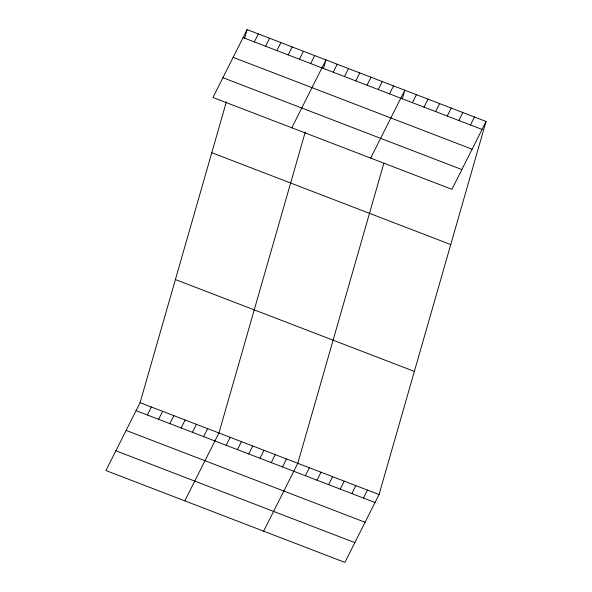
<?xml version="1.0" encoding="UTF-8"?>
<svg xmlns="http://www.w3.org/2000/svg" width="592" height="592" viewBox="0 0 592 592"><rect width="100%" height="100%" fill="white"/><g stroke="black" fill="none" stroke-linecap="round" stroke-linejoin="round"><path stroke-width="0.89" d="M486.062 121.456L451.925 189.329L212.957 97.473L247.093 29.6L486.062 121.456L379.043 494.527L344.907 562.4L105.938 470.544L140.075 402.671L226.41 101.713M244.57 38.391L247.093 29.6M305.265 132.023L218.936 432.989L184.8 500.862M323.432 68.702L325.955 59.91L291.819 127.783M383.875 163.214L297.791 463.299L263.655 531.172M402.294 99.019L404.81 90.221L370.673 158.094M254.345 41.906L258.364 33.929M265.616 46.235L269.626 38.258M276.878 50.564L280.889 42.587M288.149 54.901L292.159 46.923M299.411 59.23L303.422 51.252M310.674 63.559L314.685 55.581M147.327 414.985L151.337 407.007M158.597 419.314L162.608 411.336M333.207 72.217L337.218 64.239M169.86 423.643L173.87 415.665M344.47 76.546L348.488 68.568M181.122 427.972L185.141 419.994M355.74 80.882L359.751 72.905M192.393 432.301L196.403 424.323M367.003 85.211L371.014 77.234M203.655 436.63L207.666 428.652M378.273 89.54L382.284 81.563M389.536 93.869L393.547 85.892M226.188 445.295L230.199 437.318M237.451 449.624L241.462 441.647M412.409 102.66L416.42 94.683M248.721 453.953L252.732 445.976M424.013 107.122L428.023 99.145M259.984 458.282L263.995 450.305M435.623 111.585L439.634 103.607M271.247 462.611L275.265 454.634M447.226 116.047L451.237 108.07M282.517 466.94L286.528 458.97M458.837 120.509L462.848 112.532M470.44 124.971L474.451 116.994M305.391 475.739L309.401 467.761M316.994 480.193L321.005 472.216M328.604 484.656L332.615 476.678M340.208 489.118L344.218 481.141M351.818 493.58L355.829 485.603M363.421 498.042L367.432 490.065M243.083 37.577L482.051 129.426M233.144 57.343L472.105 149.199M222.903 77.707L461.864 169.564M211.781 152.714L450.741 244.57M175.395 279.557L414.356 371.413M140.075 402.671L379.043 494.527M136.064 410.648L375.032 502.504M126.126 430.414L365.086 522.27M115.877 450.778L354.845 542.635"/></g></svg>
